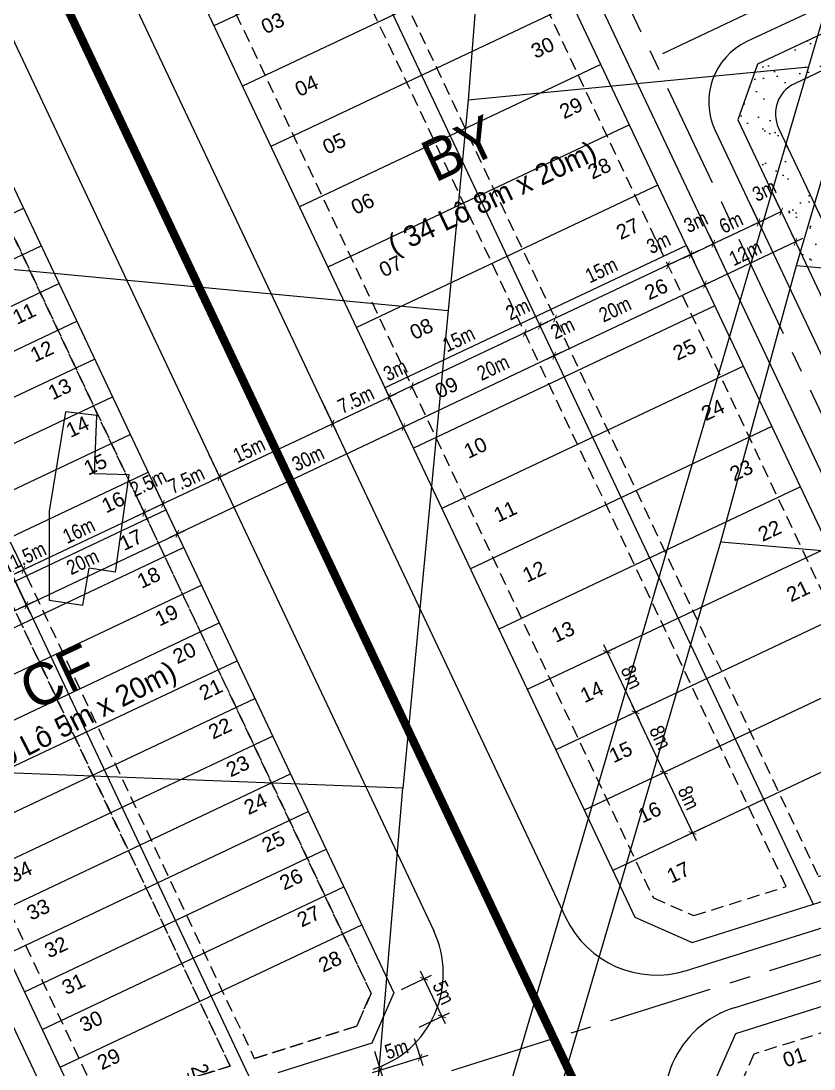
# Model space of a CAD drawing. Extents: x 597165 to 598689, y 1181586 to 1183364.
# Drawn here: x 597867.4 to 597962.5, y 1182182.3 to 1182307.9 of the extents above; entities that cross this region are included whole.
import ezdxf
from ezdxf.enums import TextEntityAlignment as Align

# ---------------------------------------------------------------- set-up
doc = ezdxf.new("R2010")
doc.units = 0
doc.header["$MEASUREMENT"] = 0
doc.linetypes.add('CENTER', pattern=[2, 1.25, -0.25, 0.25, -0.25])
doc.linetypes.add('DASHED', pattern=[0.75, 0.5, -0.25])
doc.layers.get('0').update_dxf_attribs({"linetype": 'CONTINUOUS'})
doc.layers.get('DEFPOINTS').update_dxf_attribs({"color": 8, "linetype": 'CONTINUOUS'})
for name, color, linetype in [('CGXD', 3, 'CONTINUOUS'), ('DIM-T', 7, 'CONTINUOUS'), ('DTEXT-TENLO', 4, 'CONTINUOUS'), ('HA-CAY-XANH-KO', 3, 'CONTINUOUS'), ('NEN-HT', 8, 'CONTINUOUS'), ('NET-LE-CO', 3, 'CONTINUOUS'), ('NET-LENGOAI', 4, 'CONTINUOUS'), ('NET-LETRONG', 5, 'CONTINUOUS'), ('NET-PLO', 2, 'CONTINUOUS'), ('NET-RANH-DAT', 7, 'CONTINUOUS'), ('NET-TIM', 2, 'CENTER'), ('TEXT-SOLO', 7, 'CONTINUOUS')]:
    doc.layers.add(name, color=color, linetype=linetype)
doc.styles.add('AVO', font='VHELVEN.TTF')
doc.styles.add('VHEL-C-R', font='VHELVCN.TTF')
doc.styles.add('VTIMES-R', font='VAPTIMN.TTF')
doc.dimstyles.new('TL1000', dxfattribs={"dimscale": 0, "dimtxt": 2, "dimasz": 0.7, "dimexe": 1, "dimexo": 1, "dimgap": 0.5, "dimtad": 1, "dimdec": 1, "dimzin": 12, "dimtxsty": 'VHEL-C-R', "dimblk1": 'ARCHTICK', "dimblk2": 'ARCHTICK', "dimsah": 1, "dimcen": -0.09, "dimdle": 1, "dimclrd": 256, "dimclre": 256, "dimclrt": 256, "dimazin": 3, "dimtfac": 0.005, "dimtdec": 1, "dimtix": 1, "dimtmove": 0, "dimatfit": 3, "dimtolj": 1, "dimtzin": 0})

# ---------------------------------------------------------------- blocks, each defined once
blk = doc.blocks.new('_ARCHTICK')
at = {"color": 0, "linetype": 'BYBLOCK', "const_width": 0.15}
blk.add_lwpolyline([(-0.5, -0.5), (0.5, 0.5)], dxfattribs=at)
blk = doc.blocks.new('*D1519')
at = {"linetype": 'BYBLOCK'}
for p, q in [((597949.93, 1182282.22), (597950.82, 1182280.34)), ((597946.77, 1182279.53), (597950.39, 1182281.24)), ((597947.22, 1182280.94), (597948.1, 1182279.06))]:
    blk.add_line(p, q, dxfattribs=at)
at = {"layer": 'DEFPOINTS', "color": 0, "linetype": 'BYBLOCK'}
for p in [(597949.5, 1182283.12), (597946.79, 1182281.84), (597950.39, 1182281.24)]:
    blk.add_point(p, dxfattribs=at)
at = {"linetype": 'BYBLOCK', "xscale": 0.7, "yscale": 0.7, "zscale": 0.7}
for p, rotation in [((597950.39, 1182281.24), 25.28251725784006), ((597947.68, 1182279.96), 205.28251725784)]:
    blk.add_blockref('_ARCHTICK', p, dxfattribs=dict(at, rotation=rotation))
at = {"linetype": 'BYBLOCK', "insert": (597948.29, 1182283.86), "char_height": 1.75, "attachment_point": 5, "rotation": 25.2825, "style": 'VHEL-C-R'}
blk.add_mtext('\\A1;3m', dxfattribs=at)
blk = doc.blocks.new('*D1518')
at = {"linetype": 'BYBLOCK'}
for p, q in [((597954.87, 1182285.81), (597956.24, 1182282.9)), ((597949.48, 1182280.81), (597956.72, 1182284.23)), ((597949.93, 1182282.22), (597950.82, 1182280.34))]:
    blk.add_line(p, q, dxfattribs=at)
at = {"layer": 'DEFPOINTS', "color": 0, "linetype": 'BYBLOCK'}
for p in [(597954.44, 1182286.71), (597949.5, 1182283.12), (597955.81, 1182283.8)]:
    blk.add_point(p, dxfattribs=at)
at = {"linetype": 'BYBLOCK', "xscale": 0.7, "yscale": 0.7, "zscale": 0.7}
for p, rotation in [((597955.81, 1182283.8), 25.28251725784004), ((597950.39, 1182281.24), 205.28251725784)]:
    blk.add_blockref('_ARCHTICK', p, dxfattribs=dict(at, rotation=rotation))
at = {"linetype": 'BYBLOCK', "insert": (597952.51, 1182283.78), "char_height": 1.75, "attachment_point": 5, "rotation": 25.2825, "style": 'VHEL-C-R'}
blk.add_mtext('\\A1;6m', dxfattribs=at)
blk = doc.blocks.new('*D1517')
at = {"linetype": 'BYBLOCK'}
for p, q in [((597957.58, 1182287.09), (597958.95, 1182284.18)), ((597954.87, 1182285.81), (597956.24, 1182282.9)), ((597954.91, 1182283.38), (597958.53, 1182285.09))]:
    blk.add_line(p, q, dxfattribs=at)
at = {"layer": 'DEFPOINTS', "color": 0, "linetype": 'BYBLOCK'}
for p in [(597957.15, 1182287.99), (597954.44, 1182286.71), (597958.53, 1182285.09)]:
    blk.add_point(p, dxfattribs=at)
at = {"linetype": 'BYBLOCK', "xscale": 0.7, "yscale": 0.7, "zscale": 0.7}
for p, rotation in [((597958.53, 1182285.09), 25.28251725784004), ((597955.81, 1182283.8), 205.28251725784)]:
    blk.add_blockref('_ARCHTICK', p, dxfattribs=dict(at, rotation=rotation))
at = {"linetype": 'BYBLOCK', "insert": (597956.5, 1182287.61), "char_height": 1.75, "attachment_point": 5, "rotation": 25.2825, "style": 'VHEL-C-R'}
blk.add_mtext('\\A1;3m', dxfattribs=at)
blk = doc.blocks.new('*D293')
at = {"linetype": 'BYBLOCK'}
for p, q in [((597866.37, 1182244.88), (597868.08, 1182241.26)), ((597865.39, 1182241.1), (597867.65, 1182242.16))]:
    blk.add_line(p, q, dxfattribs=at)
at = {"layer": 'DEFPOINTS', "color": 0, "linetype": 'BYBLOCK'}
for p in [(597865.94, 1182245.78), (597864.59, 1182245.14), (597867.65, 1182242.16)]:
    blk.add_point(p, dxfattribs=at)
at = {"linetype": 'BYBLOCK', "xscale": 0.7, "yscale": 0.7, "zscale": 0.7}
for p, rotation in [((597866.3, 1182241.52), 205.2825172536293), ((597867.65, 1182242.16), 25.28251725362935)]:
    blk.add_blockref('_ARCHTICK', p, dxfattribs=dict(at, rotation=rotation))
at = {"linetype": 'BYBLOCK', "insert": (597868.18, 1182243.87), "char_height": 1.75, "attachment_point": 5, "rotation": 25.2825, "style": 'VHEL-C-R'}
blk.add_mtext('\\A1;1.5m', dxfattribs=at)
blk = doc.blocks.new('*D292')
at = {"linetype": 'BYBLOCK'}
for p, q in [((597880.84, 1182251.71), (597882.55, 1182248.09)), ((597866.75, 1182241.74), (597883.02, 1182249.42))]:
    blk.add_line(p, q, dxfattribs=at)
at = {"layer": 'DEFPOINTS', "color": 0, "linetype": 'BYBLOCK'}
for p in [(597880.41, 1182252.61), (597882.12, 1182249), (597865.94, 1182245.78)]:
    blk.add_point(p, dxfattribs=at)
at = {"linetype": 'BYBLOCK', "xscale": 0.7, "yscale": 0.7, "zscale": 0.7}
for p, rotation in [((597882.12, 1182249), 25.28251725362935), ((597867.65, 1182242.16), 205.2825172536293)]:
    blk.add_blockref('_ARCHTICK', p, dxfattribs=dict(at, rotation=rotation))
at = {"linetype": 'BYBLOCK', "insert": (597874.29, 1182246.84), "char_height": 1.75, "attachment_point": 5, "rotation": 25.2825, "style": 'VHEL-C-R'}
blk.add_mtext('\\A1;16m', dxfattribs=at)
blk = doc.blocks.new('*D1539')
at = {"linetype": 'BYBLOCK'}
for p, q in [((597883.1, 1182252.78), (597884.81, 1182249.16)), ((597881.22, 1182248.57), (597884.38, 1182250.06))]:
    blk.add_line(p, q, dxfattribs=at)
at = {"layer": 'DEFPOINTS', "color": 0, "linetype": 'BYBLOCK'}
for p in [(597882.67, 1182253.68), (597880.41, 1182252.61), (597884.38, 1182250.06)]:
    blk.add_point(p, dxfattribs=at)
at = {"linetype": 'BYBLOCK', "xscale": 0.7, "yscale": 0.7, "zscale": 0.7}
for p, rotation in [((597884.38, 1182250.06), 25.28251725362935), ((597882.12, 1182249), 205.2825172536293)]:
    blk.add_blockref('_ARCHTICK', p, dxfattribs=dict(at, rotation=rotation))
at = {"linetype": 'BYBLOCK', "insert": (597882.62, 1182252.58), "char_height": 1.75, "attachment_point": 5, "rotation": 25.2825, "style": 'VHEL-C-R'}
blk.add_mtext('\\A1;2.5m', dxfattribs=at)
blk = doc.blocks.new('*D291')
at = {"linetype": 'BYBLOCK'}
for p, q in [((597865.02, 1182244.24), (597868.43, 1182237)), ((597849.02, 1182228.94), (597868.91, 1182238.33)), ((597846.93, 1182235.69), (597850.35, 1182228.46))]:
    blk.add_line(p, q, dxfattribs=at)
at = {"layer": 'DEFPOINTS', "color": 0, "linetype": 'BYBLOCK'}
for p in [(597864.59, 1182245.14), (597868, 1182237.91), (597846.5, 1182236.6)]:
    blk.add_point(p, dxfattribs=at)
at = {"linetype": 'BYBLOCK', "xscale": 0.7, "yscale": 0.7, "zscale": 0.7}
for p, rotation in [((597868, 1182237.91), 25.28251725361155), ((597849.92, 1182229.36), 205.2825172536116)]:
    blk.add_blockref('_ARCHTICK', p, dxfattribs=dict(at, rotation=rotation))
at = {"linetype": 'BYBLOCK', "insert": (597858.85, 1182235.67), "char_height": 1.75, "attachment_point": 5, "rotation": 25.2825, "style": 'VHEL-C-R'}
blk.add_mtext('\\A1;20m', dxfattribs=at)
blk = doc.blocks.new('*D290')
at = {"linetype": 'BYBLOCK'}
for p, q in [((597883.1, 1182252.78), (597886.52, 1182245.54)), ((597867.1, 1182237.48), (597886.99, 1182246.87)), ((597865.02, 1182244.24), (597868.43, 1182237))]:
    blk.add_line(p, q, dxfattribs=at)
at = {"layer": 'DEFPOINTS', "color": 0, "linetype": 'BYBLOCK'}
for p in [(597882.67, 1182253.68), (597886.09, 1182246.45), (597864.59, 1182245.14)]:
    blk.add_point(p, dxfattribs=at)
at = {"linetype": 'BYBLOCK', "xscale": 0.7, "yscale": 0.7, "zscale": 0.7}
for p, rotation in [((597886.09, 1182246.45), 25.28251725361155), ((597868, 1182237.91), 205.2825172536116)]:
    blk.add_blockref('_ARCHTICK', p, dxfattribs=dict(at, rotation=rotation))
at = {"linetype": 'BYBLOCK', "insert": (597874.75, 1182243.09), "char_height": 1.75, "attachment_point": 5, "rotation": 25.2825, "style": 'VHEL-C-R'}
blk.add_mtext('\\A1;20m', dxfattribs=at)
blk = doc.blocks.new('*D1538')
at = {"linetype": 'BYBLOCK'}
for p, q in [((597889.88, 1182255.98), (597891.59, 1182252.36)), ((597883.48, 1182249.64), (597892.07, 1182253.69)), ((597883.1, 1182252.78), (597884.81, 1182249.16))]:
    blk.add_line(p, q, dxfattribs=at)
at = {"layer": 'DEFPOINTS', "color": 0, "linetype": 'BYBLOCK'}
for p in [(597889.45, 1182256.88), (597882.67, 1182253.68), (597891.16, 1182253.27)]:
    blk.add_point(p, dxfattribs=at)
at = {"linetype": 'BYBLOCK', "xscale": 0.7, "yscale": 0.7, "zscale": 0.7}
for p, rotation in [((597891.16, 1182253.27), 25.28251725494686), ((597884.38, 1182250.06), 205.2825172549469)]:
    blk.add_blockref('_ARCHTICK', p, dxfattribs=dict(at, rotation=rotation))
at = {"linetype": 'BYBLOCK', "insert": (597887.18, 1182252.93), "char_height": 1.75, "attachment_point": 5, "rotation": 25.2825, "style": 'VHEL-C-R'}
blk.add_mtext('\\A1;7.5m', dxfattribs=at)
blk = doc.blocks.new('*D1537')
at = {"linetype": 'BYBLOCK'}
for p, q in [((597903.44, 1182262.39), (597905.15, 1182258.77)), ((597890.26, 1182252.84), (597905.63, 1182260.1))]:
    blk.add_line(p, q, dxfattribs=at)
at = {"layer": 'DEFPOINTS', "color": 0, "linetype": 'BYBLOCK'}
for p in [(597903.02, 1182263.29), (597904.73, 1182259.67), (597889.45, 1182256.88)]:
    blk.add_point(p, dxfattribs=at)
at = {"linetype": 'BYBLOCK', "xscale": 0.7, "yscale": 0.7, "zscale": 0.7}
for p, rotation in [((597904.73, 1182259.67), 25.28251725494686), ((597891.16, 1182253.27), 205.2825172549469)]:
    blk.add_blockref('_ARCHTICK', p, dxfattribs=dict(at, rotation=rotation))
at = {"linetype": 'BYBLOCK', "insert": (597894.71, 1182256.52), "char_height": 1.75, "attachment_point": 5, "rotation": 25.2825, "style": 'VHEL-C-R'}
blk.add_mtext('\\A1;15m', dxfattribs=at)
blk = doc.blocks.new('*D1174')
at = {"linetype": 'BYBLOCK'}
for p, q in [((597910.23, 1182265.59), (597911.93, 1182261.97)), ((597903.82, 1182259.25), (597912.41, 1182263.3))]:
    blk.add_line(p, q, dxfattribs=at)
at = {"layer": 'DEFPOINTS', "color": 0, "linetype": 'BYBLOCK'}
for p in [(597909.8, 1182266.49), (597903.02, 1182263.29), (597911.51, 1182262.88)]:
    blk.add_point(p, dxfattribs=at)
at = {"linetype": 'BYBLOCK', "xscale": 0.7, "yscale": 0.7, "zscale": 0.7}
for p, rotation in [((597911.51, 1182262.88), 25.28251725494686), ((597904.73, 1182259.67), 205.2825172549469)]:
    blk.add_blockref('_ARCHTICK', p, dxfattribs=dict(at, rotation=rotation))
at = {"linetype": 'BYBLOCK', "insert": (597907.52, 1182262.54), "char_height": 1.75, "attachment_point": 5, "rotation": 25.2825, "style": 'VHEL-C-R'}
blk.add_mtext('\\A1;7.5m', dxfattribs=at)
blk = doc.blocks.new('*D1536')
at = {"linetype": 'BYBLOCK'}
for p, q in [((597910.23, 1182265.59), (597913.64, 1182258.36)), ((597885.18, 1182246.02), (597914.12, 1182259.69)), ((597883.1, 1182252.78), (597886.52, 1182245.54))]:
    blk.add_line(p, q, dxfattribs=at)
at = {"layer": 'DEFPOINTS', "color": 0, "linetype": 'BYBLOCK'}
for p in [(597909.8, 1182266.49), (597913.22, 1182259.26), (597882.67, 1182253.68)]:
    blk.add_point(p, dxfattribs=at)
at = {"linetype": 'BYBLOCK', "xscale": 0.7, "yscale": 0.7, "zscale": 0.7}
for p, rotation in [((597913.22, 1182259.26), 25.2825172539172), ((597886.09, 1182246.45), 205.2825172539172)]:
    blk.add_blockref('_ARCHTICK', p, dxfattribs=dict(at, rotation=rotation))
at = {"linetype": 'BYBLOCK', "insert": (597901.78, 1182255.5), "char_height": 1.75, "attachment_point": 5, "rotation": 25.2825, "style": 'VHEL-C-R'}
blk.add_mtext('\\A1;30m', dxfattribs=at)
blk = doc.blocks.new('*D56')
at = {"linetype": 'BYBLOCK'}
for p, q in [((597914.52, 1182185.94), (597915.53, 1182182.71)), ((597909.51, 1182181.87), (597916.19, 1182183.97)), ((597909.75, 1182184.44), (597910.76, 1182181.21))]:
    blk.add_line(p, q, dxfattribs=at)
at = {"layer": 'DEFPOINTS', "color": 0, "linetype": 'BYBLOCK'}
for p in [(597914.22, 1182186.89), (597909.45, 1182185.39), (597915.23, 1182183.67)]:
    blk.add_point(p, dxfattribs=at)
at = {"linetype": 'BYBLOCK', "xscale": 0.7, "yscale": 0.7, "zscale": 0.7}
for p, rotation in [((597915.23, 1182183.67), 17.4736130872186), ((597910.46, 1182182.17), 197.4736130872186)]:
    blk.add_blockref('_ARCHTICK', p, dxfattribs=dict(at, rotation=rotation))
at = {"linetype": 'BYBLOCK', "insert": (597912.39, 1182184.68), "char_height": 1.75, "attachment_point": 5, "rotation": 17.4736, "style": 'VHEL-C-R'}
blk.add_mtext('\\A1;5m', dxfattribs=at)
blk = doc.blocks.new('*D55')
at = {"linetype": 'BYBLOCK'}
for p, q in [((597918.26, 1182187.7), (597915.27, 1182194.03)), ((597912.99, 1182191.84), (597916.6, 1182193.55)), ((597915.12, 1182187.32), (597918.74, 1182189.03))]:
    blk.add_line(p, q, dxfattribs=at)
at = {"layer": 'DEFPOINTS', "color": 0, "linetype": 'BYBLOCK'}
for p in [(597915.7, 1182193.12), (597912.08, 1182191.41), (597914.22, 1182186.89)]:
    blk.add_point(p, dxfattribs=at)
at = {"linetype": 'BYBLOCK', "xscale": 0.7, "yscale": 0.7, "zscale": 0.7}
for p, rotation in [((597915.7, 1182193.12), 115.2825172538964), ((597917.84, 1182188.6), 295.2825172538964)]:
    blk.add_blockref('_ARCHTICK', p, dxfattribs=dict(at, rotation=rotation))
at = {"linetype": 'BYBLOCK', "insert": (597918.03, 1182191.46), "char_height": 1.75, "attachment_point": 5, "rotation": 295.2825, "style": 'VHEL-C-R'}
blk.add_mtext('\\A1;5m', dxfattribs=at)
blk = doc.blocks.new('*D1511')
at = {"linetype": 'BYBLOCK'}
for p, q in [((597948.48, 1182275.92), (597961.14, 1182281.9)), ((597960.11, 1182281.74), (597959.81, 1182282.37)), ((597949.26, 1182276.61), (597948.96, 1182277.25))]:
    blk.add_line(p, q, dxfattribs=at)
at = {"layer": 'DEFPOINTS', "color": 0, "linetype": 'BYBLOCK'}
for p in [(597960.24, 1182281.47), (597960.54, 1182280.83), (597949.69, 1182275.71)]:
    blk.add_point(p, dxfattribs=at)
at = {"linetype": 'BYBLOCK', "xscale": 0.7, "yscale": 0.7, "zscale": 0.7}
for p, rotation in [((597960.24, 1182281.47), 25.28251725515829), ((597949.38, 1182276.34), 205.2825172551583)]:
    blk.add_blockref('_ARCHTICK', p, dxfattribs=dict(at, rotation=rotation))
at = {"linetype": 'BYBLOCK', "insert": (597954.22, 1182280.15), "char_height": 1.75, "attachment_point": 5, "rotation": 25.2825, "style": 'VHEL-C-R'}
blk.add_mtext('\\A1;12m', dxfattribs=at)
blk = doc.blocks.new('*D1415')
at = {"linetype": 'BYBLOCK'}
blk.add_line((597948.58, 1182280.39), (597944.96, 1182278.68), dxfattribs=at)
at = {"layer": 'DEFPOINTS', "color": 0, "linetype": 'BYBLOCK'}
for p in [(597947.68, 1182279.96), (597944.96, 1182278.68), (597944.96, 1182278.68)]:
    blk.add_point(p, dxfattribs=at)
at = {"linetype": 'BYBLOCK', "xscale": 0.7, "yscale": 0.7, "zscale": 0.7}
for p, rotation in [((597947.68, 1182279.96), 25.2825172540344), ((597944.96, 1182278.68), 205.2825172540344)]:
    blk.add_blockref('_ARCHTICK', p, dxfattribs=dict(at, rotation=rotation))
at = {"linetype": 'BYBLOCK', "insert": (597943.82, 1182281.34), "char_height": 1.75, "attachment_point": 5, "rotation": 25.2825, "style": 'VHEL-C-R'}
blk.add_mtext('\\A1;3m', dxfattribs=at)
blk = doc.blocks.new('*D1414')
at = {"linetype": 'BYBLOCK'}
blk.add_line((597945.87, 1182279.11), (597931.4, 1182272.27), dxfattribs=at)
at = {"layer": 'DEFPOINTS', "color": 0, "linetype": 'BYBLOCK'}
for p in [(597944.96, 1182278.68), (597931.4, 1182272.27), (597931.4, 1182272.27)]:
    blk.add_point(p, dxfattribs=at)
at = {"linetype": 'BYBLOCK', "xscale": 0.7, "yscale": 0.7, "zscale": 0.7}
for p, rotation in [((597944.96, 1182278.68), 25.2825172540344), ((597931.4, 1182272.27), 205.2825172540344)]:
    blk.add_blockref('_ARCHTICK', p, dxfattribs=dict(at, rotation=rotation))
at = {"linetype": 'BYBLOCK', "insert": (597936.96, 1182278.07), "char_height": 1.75, "attachment_point": 5, "rotation": 25.2825, "style": 'VHEL-C-R'}
blk.add_mtext('\\A1;15m', dxfattribs=at)
blk = doc.blocks.new('*D1413')
at = {"linetype": 'BYBLOCK'}
blk.add_line((597932.3, 1182272.7), (597929.59, 1182271.42), dxfattribs=at)
at = {"layer": 'DEFPOINTS', "color": 0, "linetype": 'BYBLOCK'}
for p in [(597931.4, 1182272.27), (597929.59, 1182271.42), (597929.59, 1182271.42)]:
    blk.add_point(p, dxfattribs=at)
at = {"linetype": 'BYBLOCK', "xscale": 0.7, "yscale": 0.7, "zscale": 0.7}
for p, rotation in [((597929.59, 1182271.42), 205.2825172540344), ((597931.4, 1182272.27), 25.2825172540344)]:
    blk.add_blockref('_ARCHTICK', p, dxfattribs=dict(at, rotation=rotation))
at = {"linetype": 'BYBLOCK', "insert": (597932.31, 1182271.12), "char_height": 1.75, "attachment_point": 5, "rotation": 25.2825, "style": 'VHEL-C-R'}
blk.add_mtext('\\A1;2m', dxfattribs=at)
blk = doc.blocks.new('*D1412')
at = {"linetype": 'BYBLOCK'}
blk.add_line((597930.5, 1182271.85), (597927.78, 1182270.56), dxfattribs=at)
at = {"layer": 'DEFPOINTS', "color": 0, "linetype": 'BYBLOCK'}
for p in [(597927.78, 1182270.56), (597927.78, 1182270.56), (597929.59, 1182271.42)]:
    blk.add_point(p, dxfattribs=at)
at = {"linetype": 'BYBLOCK', "xscale": 0.7, "yscale": 0.7, "zscale": 0.7}
for p, rotation in [((597929.59, 1182271.42), 25.2825172540344), ((597927.78, 1182270.56), 205.2825172540344)]:
    blk.add_blockref('_ARCHTICK', p, dxfattribs=dict(at, rotation=rotation))
at = {"linetype": 'BYBLOCK', "insert": (597926.92, 1182273.39), "char_height": 1.75, "attachment_point": 5, "rotation": 25.2825, "style": 'VHEL-C-R'}
blk.add_mtext('\\A1;2m', dxfattribs=at)
blk = doc.blocks.new('*D1411')
at = {"linetype": 'BYBLOCK'}
blk.add_line((597928.69, 1182270.99), (597914.22, 1182264.16), dxfattribs=at)
at = {"layer": 'DEFPOINTS', "color": 0, "linetype": 'BYBLOCK'}
for p in [(597927.78, 1182270.56), (597914.22, 1182264.16), (597914.22, 1182264.16)]:
    blk.add_point(p, dxfattribs=at)
at = {"linetype": 'BYBLOCK', "xscale": 0.7, "yscale": 0.7, "zscale": 0.7}
for p, rotation in [((597927.78, 1182270.56), 25.2825172540344), ((597914.22, 1182264.16), 205.2825172540344)]:
    blk.add_blockref('_ARCHTICK', p, dxfattribs=dict(at, rotation=rotation))
at = {"linetype": 'BYBLOCK', "insert": (597919.85, 1182269.81), "char_height": 1.75, "attachment_point": 5, "rotation": 25.2825, "style": 'VHEL-C-R'}
blk.add_mtext('\\A1;15m', dxfattribs=at)
blk = doc.blocks.new('*D1410')
at = {"linetype": 'BYBLOCK'}
blk.add_line((597915.12, 1182264.59), (597911.51, 1182262.88), dxfattribs=at)
at = {"layer": 'DEFPOINTS', "color": 0, "linetype": 'BYBLOCK'}
for p in [(597914.22, 1182264.16), (597911.51, 1182262.88), (597911.51, 1182262.88)]:
    blk.add_point(p, dxfattribs=at)
at = {"linetype": 'BYBLOCK', "xscale": 0.7, "yscale": 0.7, "zscale": 0.7}
for p, rotation in [((597914.22, 1182264.16), 25.2825172540344), ((597911.51, 1182262.88), 205.2825172540344)]:
    blk.add_blockref('_ARCHTICK', p, dxfattribs=dict(at, rotation=rotation))
at = {"linetype": 'BYBLOCK', "insert": (597912.25, 1182266.09), "char_height": 1.75, "attachment_point": 5, "rotation": 25.2825, "style": 'VHEL-C-R'}
blk.add_mtext('\\A1;3m', dxfattribs=at)
blk = doc.blocks.new('*D1246')
at = {"linetype": 'BYBLOCK'}
for p, q in [((597945.51, 1182218.33), (597943.57, 1182217.41)), ((597944.05, 1182218.74), (597948.32, 1182209.7)), ((597949.33, 1182211.28), (597946.99, 1182210.17))]:
    blk.add_line(p, q, dxfattribs=at)
at = {"layer": 'DEFPOINTS', "color": 0, "linetype": 'BYBLOCK'}
for p in [(597946.42, 1182218.75), (597950.23, 1182211.71), (597947.89, 1182210.6)]:
    blk.add_point(p, dxfattribs=at)
at = {"linetype": 'BYBLOCK', "xscale": 0.7, "yscale": 0.7, "zscale": 0.7}
for p, rotation in [((597944.48, 1182217.84), 115.2825175155718), ((597947.89, 1182210.6), 295.2825175155718)]:
    blk.add_blockref('_ARCHTICK', p, dxfattribs=dict(at, rotation=rotation))
at = {"linetype": 'BYBLOCK', "insert": (597947.44, 1182214.81), "char_height": 1.75, "attachment_point": 5, "rotation": 295.2825, "style": 'VHEL-C-R'}
blk.add_mtext('\\A1;8m', dxfattribs=at)
blk = doc.blocks.new('*D1245')
at = {"linetype": 'BYBLOCK'}
for p, q in [((597942.1, 1182225.56), (597940.15, 1182224.64)), ((597940.63, 1182225.97), (597944.9, 1182216.93)), ((597945.91, 1182218.51), (597943.57, 1182217.41))]:
    blk.add_line(p, q, dxfattribs=at)
at = {"layer": 'DEFPOINTS', "color": 0, "linetype": 'BYBLOCK'}
for p in [(597943, 1182225.99), (597946.82, 1182218.94), (597944.48, 1182217.84)]:
    blk.add_point(p, dxfattribs=at)
at = {"linetype": 'BYBLOCK', "xscale": 0.7, "yscale": 0.7, "zscale": 0.7}
for p, rotation in [((597941.06, 1182225.07), 115.2825175155718), ((597944.48, 1182217.84), 295.2825175155718)]:
    blk.add_blockref('_ARCHTICK', p, dxfattribs=dict(at, rotation=rotation))
at = {"linetype": 'BYBLOCK', "insert": (597944.03, 1182222.05), "char_height": 1.75, "attachment_point": 5, "rotation": 295.2825, "style": 'VHEL-C-R'}
blk.add_mtext('\\A1;8m', dxfattribs=at)
blk = doc.blocks.new('*D1244')
at = {"linetype": 'BYBLOCK'}
for p, q in [((597938.68, 1182232.79), (597936.74, 1182231.88)), ((597937.22, 1182233.21), (597941.49, 1182224.17)), ((597942.5, 1182225.75), (597940.15, 1182224.64))]:
    blk.add_line(p, q, dxfattribs=at)
at = {"layer": 'DEFPOINTS', "color": 0, "linetype": 'BYBLOCK'}
for p in [(597939.58, 1182233.22), (597943.4, 1182226.18), (597941.06, 1182225.07)]:
    blk.add_point(p, dxfattribs=at)
at = {"linetype": 'BYBLOCK', "xscale": 0.7, "yscale": 0.7, "zscale": 0.7}
for p, rotation in [((597937.64, 1182232.3), 115.2825175155718), ((597941.06, 1182225.07), 295.2825175155718)]:
    blk.add_blockref('_ARCHTICK', p, dxfattribs=dict(at, rotation=rotation))
at = {"linetype": 'BYBLOCK', "insert": (597940.61, 1182229.28), "char_height": 1.75, "attachment_point": 5, "rotation": 295.2825, "style": 'VHEL-C-R'}
blk.add_mtext('\\A1;8m', dxfattribs=at)
blk = doc.blocks.new('*D1157')
at = {"linetype": 'BYBLOCK'}
blk.add_line((597932.2, 1182268.23), (597912.31, 1182258.83), dxfattribs=at)
at = {"layer": 'DEFPOINTS', "color": 0, "linetype": 'BYBLOCK'}
for p in [(597931.3, 1182267.8), (597913.22, 1182259.26), (597913.22, 1182259.26)]:
    blk.add_point(p, dxfattribs=at)
at = {"linetype": 'BYBLOCK', "xscale": 0.7, "yscale": 0.7, "zscale": 0.7}
for p, rotation in [((597931.3, 1182267.8), 25.2825172540344), ((597913.22, 1182259.26), 205.2825172540344)]:
    blk.add_blockref('_ARCHTICK', p, dxfattribs=dict(at, rotation=rotation))
at = {"linetype": 'BYBLOCK', "insert": (597923.97, 1182266.38), "char_height": 1.75, "attachment_point": 5, "rotation": 25.2825, "style": 'VHEL-C-R'}
blk.add_mtext('\\A1;20m', dxfattribs=at)
blk = doc.blocks.new('*D1156')
at = {"linetype": 'BYBLOCK'}
blk.add_line((597950.29, 1182276.77), (597930.4, 1182267.37), dxfattribs=at)
at = {"layer": 'DEFPOINTS', "color": 0, "linetype": 'BYBLOCK'}
for p in [(597949.38, 1182276.34), (597931.3, 1182267.8), (597931.3, 1182267.8)]:
    blk.add_point(p, dxfattribs=at)
at = {"linetype": 'BYBLOCK', "xscale": 0.7, "yscale": 0.7, "zscale": 0.7}
for p, rotation in [((597949.38, 1182276.34), 25.2825172540344), ((597931.3, 1182267.8), 205.2825172540344)]:
    blk.add_blockref('_ARCHTICK', p, dxfattribs=dict(at, rotation=rotation))
at = {"linetype": 'BYBLOCK', "insert": (597938.6, 1182273.38), "char_height": 1.75, "attachment_point": 5, "rotation": 25.2825, "style": 'VHEL-C-R'}
blk.add_mtext('\\A1;20m', dxfattribs=at)
blk = doc.blocks.new('*D21')
at = {"linetype": 'BYBLOCK'}
for p, q in [((597890.44, 1182182.03), (597886.62, 1182180.83)), ((597887.58, 1182181.13), (597887.37, 1182181.79)), ((597887.58, 1182181.13), (597888.33, 1182178.74)), ((597891.19, 1182179.64), (597887.37, 1182178.44)), ((597888.33, 1182178.74), (597888.54, 1182178.07))]:
    blk.add_line(p, q, dxfattribs=at)
at = {"layer": 'DEFPOINTS', "color": 0, "linetype": 'BYBLOCK'}
for p in [(597891.39, 1182182.33), (597892.14, 1182179.94), (597888.33, 1182178.74)]:
    blk.add_point(p, dxfattribs=at)
at = {"linetype": 'BYBLOCK', "xscale": 0.7, "yscale": 0.7, "zscale": 0.7}
for p, rotation in [((597887.58, 1182181.13), 287.4736130840141), ((597888.33, 1182178.74), 107.4736130840141)]:
    blk.add_blockref('_ARCHTICK', p, dxfattribs=dict(at, rotation=rotation))
at = {"linetype": 'BYBLOCK', "insert": (597889.4, 1182180.39), "char_height": 2, "attachment_point": 5, "rotation": 287.4736, "style": 'VHEL-C-R'}
blk.add_mtext('\\A1;2.5m', dxfattribs=at)

msp = doc.modelspace()

# ---------------------------------------------------------------- hatches: boundary and pattern name
at = {"layer": 'HA-CAY-XANH-KO'}
h = msp.add_hatch(dxfattribs=at)
h.set_pattern_fill('AR-SAND', color=256, scale=2, angle=359.765823, style=0)
h.set_pattern_definition([(37.26582263, (0, 0), (-0.11023521, 3.854130278), [0, -3.04, 0, -3.4, 0, -3.25]), (7.26582263, (0, 0), (3.562592942, 5.629778284), [0, -1.64, 0, -2.74, 0, -1.05]), (327.26582263, (-2.46, 0.01), (6.228277961, -0.014137947), [0, -1, 0, -3.6, 0, -4.7]), (317.26582263, (-2.46, 0.01), (6.019377384, 1.73076346), [0, -0.5, 0, -2.36, 0, -2.7])])
h.paths.add_polyline_path([(597953.3195, 1182296.1102), (597976.809, 1182246.3785), (598039.9838, 1182276.2175), (598039.968, 1182293.7557), (598039.95, 1182313.7182), (598039.932, 1182333.7557), (598039.9286, 1182337.5453), (598035.403, 1182340.4099), (597992.8685, 1182320.3199), (597994.5768, 1182316.703), (598016.0672, 1182326.8534), (598018.6297, 1182321.4282), (598012.4589, 1182318.5136, 0.41421356), (598011.5047, 1182315.851), (598012.9859, 1182312.715, 0.41421356), (598015.6485, 1182311.7607), (598021.8192, 1182314.6753), (598034.8588, 1182287.0681, -0.41421356), (598032.9503, 1182281.7429), (597980.626, 1182257.0289, -0.41421356), (597975.3009, 1182258.9374), (597958.2176, 1182295.1059, -0.41421356), (597960.1261, 1182300.4311), (597976.4926, 1182308.1614), (597974.7843, 1182311.7782), (597955.7051, 1182302.7667)])
h.paths.add_polyline_path([(598037.5308, 1182324.3653, -0.00568724), (598037.4496, 1182324.3071, -175.83234199)], flags=16)
h.paths.add_polyline_path([(598032.5626, 1182325.6392), (598032.5626, 1182330.2823), (598037.2056, 1182330.2823), (598037.2056, 1182325.6392)], flags=0)

# ---------------------------------------------------------------- linework, layer by layer
at = {"layer": 'CGXD', "linetype": 'DASHED', "ltscale": 3}
for p, q in [((597855.1468, 1182306.1042), (597909.3373, 1182191.3727)), ((597839.1694, 1182302.4677), (597895.3295, 1182183.5662)), ((597843.9307, 1182285.3628), (597892.4412, 1182182.657)), ((597829.4633, 1182278.5295), (597875.4323, 1182181.2045)), ((597909.3373, 1182191.3727), (597907.6144, 1182187.4334)), ((597907.6144, 1182187.4334), (597895.3295, 1182183.5662)), ((597892.4412, 1182182.657), (597880.6198, 1182178.9357))]:
    msp.add_line(p, q, dxfattribs=at)
for points in [[(597899.5138, 1182330.4169), (597888.8827, 1182325.3956), (597887.3355, 1182321.0787), (597943.1999, 1182202.8031), (597948.0441, 1182200.6846), (597959.1398, 1182204.1774)], [(597923.9543, 1182323.1599), (597910.3911, 1182316.7536), (597962.991, 1182205.3897), (597974.643, 1182209.0577), (597976.1837, 1182212.5804)], [(597855.1468, 1182306.1042), (597850.4399, 1182307.7911), (597839.1694, 1182302.4677), (597895.3295, 1182183.5662), (597907.6144, 1182187.4334), (597909.3373, 1182191.3727)], [(597843.9307, 1182285.3628), (597829.4633, 1182278.5295), (597875.4323, 1182181.2045), (597880.6198, 1182178.9357), (597892.4412, 1182182.657)]]:
    msp.add_lwpolyline(points, close=True, dxfattribs=at)
msp.add_lwpolyline([(598081.9962, 1182208.2553), (598088.1937, 1182210.2062, 0.05337348), (598089.0363, 1182218.1449), (598089.0313, 1182223.7742), (598086.7202, 1182225.468), (598077.4922, 1182222.5631), (598010.7054, 1182201.5391), (597977.2918, 1182191.0208), (597955.2472, 1182184.0813), (597953.7066, 1182180.5586), (597958.9237, 1182169.513), (597981.7958, 1182176.7129), (598015.2094, 1182187.2313)], format="xyb", close=True, dxfattribs=at)
at = {"layer": 'NEN-HT', "linetype": 'CONTINUOUS'}
for p, q in [((597960.37, 1182278.64), (598001.6, 1182419.2)), ((597970.35, 1182331.59), (597961.81, 1182302.47)), ((597923.53, 1182330.27), (597920.98, 1182298.5)), ((597920.98, 1182298.5), (597961.81, 1182302.47)), ((597961.81, 1182302.47), (597924.04, 1182173.68)), ((597920.98, 1182298.5), (597918.59, 1182273.22)), ((597841.56, 1182280.51), (597918.59, 1182273.22)), ((597951.28, 1182245.52), (597960.37, 1182278.64)), ((597960.37, 1182278.64), (598022.78, 1182272.94)), ((597918.59, 1182273.22), (597913.17, 1182215.95)), ((597872.7, 1182261.07), (597870.74, 1182249.17)), ((597876.47, 1182260.65), (597872.7, 1182261.07)), ((597876.19, 1182253.66), (597876.47, 1182260.65)), ((597880.32, 1182253.53), (597876.19, 1182253.66)), ((597878.7, 1182241.85), (597880.32, 1182253.53)), ((597870.74, 1182249.17), (597870.74, 1182238.51)), ((597930.7, 1182175.2), (597951.28, 1182245.52)), ((597951.28, 1182245.52), (598016.66, 1182239.78)), ((597874.76, 1182237.9), (597875.54, 1182242.33)), ((597878.7, 1182241.85), (597875.54, 1182242.33)), ((597870.74, 1182238.51), (597874.76, 1182237.9)), ((597913.17, 1182215.95), (597834.94, 1182218.98)), ((597909.72, 1182175.27), (597913.17, 1182215.95))]:
    msp.add_line(p, q, dxfattribs=at)
at = {"layer": 'NET-LE-CO'}
for p, q in [((597976.4926, 1182308.1614), (597960.1261, 1182300.4311)), ((597958.2176, 1182295.1059), (597975.3009, 1182258.9374))]:
    msp.add_line(p, q, dxfattribs=at)
msp.add_arc((597961.8344, 1182296.8142), 4, 115.282517, 205.282517, dxfattribs=at)
at = {"layer": 'NET-LENGOAI', "ltscale": 20}
for p, q in [((597981.8787, 1182214.5718), (597921.692, 1182341.9982)), ((597877.7376, 1182316.8137), (597932.7052, 1182200.437)), ((597968.9177, 1182312.3251), (597954.4239, 1182305.4793)), ((597864.1737, 1182310.4071), (597916.857, 1182198.8667)), ((597950.6068, 1182294.829), (597988.5925, 1182214.4061)), ((597871.1322, 1182177.4305), (597816.8027, 1182292.4563)), ((597947.159, 1182194.1157), (597977.0471, 1182203.5243)), ((597952.885, 1182189.6279), (597975.4902, 1182196.7439))]:
    msp.add_line(p, q, dxfattribs=at)
for centre, radius, start, end in [((597957.8406, 1182298.2456), 8, 115.282517, 205.282517), ((597943.5558, 1182205.562), 12, 205.282517, 287.473613), ((597906.0065, 1182193.7417), 12, 287.473613, 25.282517), ((597956.4882, 1182178.1817), 12, 107.473613, 205.282517)]:
    msp.add_arc(centre, radius, start, end, dxfattribs=at)
at = {"layer": 'NET-LETRONG'}
for p, q in [((598035.403, 1182340.4099), (597955.7051, 1182302.7667)), ((597979.4789, 1182212.6282), (597920.2607, 1182338.0043)), ((597884.0922, 1182320.921), (597940.9676, 1182200.5051)), ((597856.9651, 1182308.1082), (597912.0833, 1182191.4125)), ((597955.7051, 1182302.7667), (597953.3195, 1182296.1102)), ((597953.3195, 1182296.1102), (597991.0323, 1182216.2651)), ((597873.572, 1182179.2895), (597820.7965, 1182291.0249)), ((597947.8722, 1182197.4854), (597976.845, 1182206.6058)), ((597940.9676, 1182200.5051), (597947.8722, 1182197.4854)), ((597976.391, 1182193.8823), (597953.0452, 1182186.5332)), ((597912.0833, 1182191.4125), (597909.4494, 1182185.3901)), ((597953.0452, 1182186.5332), (597950.4113, 1182180.5108)), ((597909.4494, 1182185.3901), (597898.1476, 1182181.8324))]:
    msp.add_line(p, q, dxfattribs=at)
at = {"layer": 'NET-PLO'}
for p, q in [((597900.041, 1182333.9837), (597962.3586, 1182202.0456)), ((597926.6669, 1182324.4411), (597890.4984, 1182307.3578)), ((597930.0836, 1182317.2074), (597893.915, 1182300.1241)), ((597933.5002, 1182309.9737), (597897.3317, 1182292.8904)), ((597836.7454, 1182304.0877), (597894.963, 1182180.8299)), ((597936.9169, 1182302.74), (597900.7484, 1182285.6567)), ((597940.3335, 1182295.5063), (597904.165, 1182278.423)), ((597943.7502, 1182288.2726), (597907.5817, 1182271.1893)), ((597831.4736, 1182268.4196), (597867.6421, 1182285.5029)), ((597833.609, 1182263.8986), (597869.7775, 1182280.9818)), ((597947.1668, 1182281.0389), (597910.9983, 1182263.9556)), ((597835.7444, 1182259.3775), (597871.9129, 1182276.4608)), ((597950.5835, 1182273.8052), (597914.415, 1182256.7219)), ((597837.8798, 1182254.8564), (597874.0483, 1182271.9397)), ((597840.0152, 1182250.3354), (597876.1837, 1182267.4186)), ((597954.0001, 1182266.5715), (597917.8316, 1182249.4882)), ((597842.1506, 1182245.8143), (597878.3192, 1182262.8976)), ((597957.4168, 1182259.3378), (597921.2483, 1182242.2545)), ((597844.286, 1182241.2932), (597880.4546, 1182258.3765)), ((597846.4215, 1182236.7722), (597882.59, 1182253.8555)), ((597960.8335, 1182252.1041), (597924.6649, 1182235.0208)), ((597848.5569, 1182232.2511), (597884.7254, 1182249.3344)), ((597850.6923, 1182227.73), (597886.8608, 1182244.8133)), ((597964.2501, 1182244.8704), (597928.0816, 1182227.7871)), ((597852.8277, 1182223.209), (597888.9962, 1182240.2923)), ((597967.6668, 1182237.6367), (597931.4983, 1182220.5534)), ((597854.9631, 1182218.6879), (597891.1316, 1182235.7712)), ((597857.0985, 1182214.1669), (597893.267, 1182231.2501)), ((597971.0834, 1182230.403), (597934.9149, 1182213.3197)), ((597859.2339, 1182209.6458), (597895.4024, 1182226.7291)), ((597974.5001, 1182223.1693), (597938.3316, 1182206.086)), ((597861.3693, 1182205.1247), (597897.5378, 1182222.208)), ((597863.5047, 1182200.6037), (597899.6733, 1182217.6869)), ((597865.6401, 1182196.0826), (597901.8087, 1182213.1659)), ((597867.7756, 1182191.5615), (597903.9441, 1182208.6448)), ((597869.911, 1182187.0405), (597906.0795, 1182204.1237)), ((597872.0464, 1182182.5194), (597908.2149, 1182199.6027))]:
    msp.add_line(p, q, dxfattribs=at)
at = {"layer": 'NET-RANH-DAT', "linetype": 'DASHED', "ltscale": 20, "const_width": 1, "flags": 128}
for points in [[(597667.9131, 1182743.4907), (597951.0816, 1182143.98)], [(597667.9131, 1182743.4907), (597951.0773, 1182143.9787)], [(597667.9131, 1182743.4907), (597951.0773, 1182143.9787)]]:
    msp.add_lwpolyline(points, dxfattribs=at)
at = {"layer": 'NET-RANH-DAT', "color": 1, "linetype": 'DASHED', "ltscale": 20, "const_width": 1, "flags": 128}
msp.add_lwpolyline([(597667.9131, 1182743.4907), (597951.0773, 1182143.9787)], dxfattribs=at)
at = {"layer": 'NET-TIM', "ltscale": 10}
for p, q in [((597674.7464, 1182729.0233), (597957.482, 1182130.4189)), ((597919.2797, 1182354.13), (597989.9349, 1182204.5396)), ((598046.021, 1182352.0607), (597943.1963, 1182303.4941)), ((597899.9492, 1182176.1093), (598098.018, 1182238.4599))]:
    msp.add_line(p, q, dxfattribs=at)

# ---------------------------------------------------------------- texts
at = {"layer": 'DTEXT-TENLO', "style": 'VTIMES-R'}
for s, height, rotation, p in [('BY', 5, 25.282517, (597921.0414, 1182290.4275)), ('( 34 Loâ 8m x 20m)', 2.5, 25.282517, (597924.3905, 1182285.6225)), ('CF', 5, 25.282517, (597872.8086, 1182227.063)), ('(50 Loâ 5m x 20m)', 2.5, 27.30679, (597874.6162, 1182223.1121))]:
    msp.add_text(s, height=height, rotation=rotation, dxfattribs=at).set_placement(p, align=Align.CENTER)
at = {"layer": 'TEXT-SOLO', "color": 3, "style": 'AVO'}
for s, rotation, p in [('03', 25.282517, (597897.9132, 1182306.9091)), ('30', 25.282517, (597930.287, 1182303.9718)), ('04', 25.282517, (597901.9678, 1182299.4007)), ('29', 25.282517, (597933.6904, 1182296.7318)), ('05', 25.282517, (597905.2855, 1182292.4782)), ('28', 25.282517, (597937.0938, 1182289.4919)), ('06', 25.282517, (597908.7001, 1182285.2639)), ('27', 25.282517, (597940.4972, 1182282.2519)), ('07', 25.282517, (597912.0663, 1182277.7644)), ('26', 25.282517, (597943.9006, 1182275.012)), ('11', 25.516695, (597868.1014, 1182272.0843)), ('08', 25.282517, (597915.746, 1182270.2572)), ('12', 25.516695, (597870.2368, 1182267.5633)), ('25', 25.282517, (597947.304, 1182267.7721)), ('13', 25.516695, (597872.3723, 1182263.0422)), ('09', 25.282517, (597918.7644, 1182263.2196)), ('24', 25.282517, (597950.7075, 1182260.5321)), ('14', 25.516695, (597874.5077, 1182258.5212)), ('10', 25.282517, (597922.2265, 1182256.0075)), ('15', 25.516695, (597876.6431, 1182254.0001)), ('23', 25.282517, (597954.1109, 1182253.2922)), ('16', 25.516695, (597878.7785, 1182249.479)), ('11', 25.282517, (597925.7962, 1182248.365)), ('22', 25.282517, (597957.5143, 1182246.0522)), ('17', 25.516695, (597880.9139, 1182244.958)), ('12', 25.282517, (597929.2582, 1182241.1529)), ('18', 25.516695, (597883.0493, 1182240.4369)), ('21', 25.282517, (597960.9177, 1182238.8123)), ('19', 25.516695, (597885.1847, 1182235.9158)), ('13', 25.282517, (597932.7203, 1182233.9408)), ('20', 25.516695, (597887.3201, 1182231.3948)), ('21', 25.516695, (597890.49, 1182227.0263)), ('14', 25.282517, (597936.1823, 1182226.7287)), ('22', 25.516695, (597891.5909, 1182222.3526)), ('15', 25.282517, (597939.6444, 1182219.5166)), ('23', 25.516695, (597893.7264, 1182217.8316)), ('24', 25.516695, (597895.8618, 1182213.3105)), ('16', 25.282517, (597943.1064, 1182212.3045)), ('25', 25.516695, (597897.9972, 1182208.7894)), ('34', 25.516695, (597867.659, 1182205.1731)), ('26', 25.516695, (597900.1326, 1182204.2684)), ('17', 25.282517, (597946.5685, 1182205.0924)), ('33', 25.516695, (597869.7944, 1182200.6521)), ('27', 25.516695, (597902.2264, 1182199.8354)), ('32', 25.516695, (597871.9298, 1182196.131)), ('28', 25.516695, (597904.7889, 1182194.4101)), ('31', 25.516695, (597874.0157, 1182191.7148)), ('30', 25.516695, (597876.1293, 1182187.2399)), ('29', 25.516695, (597878.2647, 1182182.7188)), ('01', 17.801417, (597960.3634, 1182182.8867))]:
    msp.add_text(s, height=1.75, rotation=rotation, dxfattribs=at).set_placement(p, align=Align.CENTER)

# ---------------------------------------------------------------- dimensions: what is measured, and where the dimension line sits
at = {"layer": 'DIM-T', "color": 1}
for base, p1, p2, angle, picture, middle, dimtype in [((597958.5267, 1182285.0855), (597954.4401, 1182286.7133), (597957.1527, 1182287.9945), 205.282517, '*D1517', (597956.4958, 1182287.6091), 160), ((597950.3888, 1182281.2417), (597946.7884, 1182281.8401), (597949.501, 1182283.1214), 25.282517, '*D1519', (597948.2935, 1182283.8644), 161), ((597944.9636, 1182278.6792), (597947.6762, 1182279.9605), (597944.9636, 1182278.6792), 25.282517, '*D1415', (597943.8239, 1182281.3436), 160), ((597931.4004, 1182272.273), (597944.9636, 1182278.6792), (597931.4004, 1182272.273), 25.282517, '*D1414', (597936.956, 1182278.0717), 160), ((597931.3003, 1182267.802), (597949.3845, 1182276.3436), (597931.3003, 1182267.802), 25.282517, '*D1156', (597938.6002, 1182273.3836), 160), ((597927.7835, 1182270.5647), (597929.5919, 1182271.4188), (597927.7835, 1182270.5647), 25.282517, '*D1412', (597926.9182, 1182273.3878), 160), ((597929.5919, 1182271.4188), (597931.4004, 1182272.273), (597929.5919, 1182271.4188), 25.282517, '*D1413', (597932.3085, 1182271.1187), 160), ((597914.2203, 1182264.1584), (597927.7835, 1182270.5647), (597914.2203, 1182264.1584), 25.282517, '*D1411', (597919.8455, 1182269.8099), 160), ((597911.5077, 1182262.8772), (597914.2203, 1182264.1584), (597911.5077, 1182262.8772), 25.282517, '*D1410', (597912.2541, 1182266.0889), 160), ((597913.216, 1182259.2604), (597931.3003, 1182267.802), (597913.216, 1182259.2604), 25.282517, '*D1157', (597923.9747, 1182266.381), 160)]:
    dim = msp.add_linear_dim(base=base, p1=p1, p2=p2, angle=angle, dimstyle='TL1000', override={"dimscale": 1, "dimtxt": 1.75, "dimdsep": 46, "dimpost": 'm'}, dxfattribs=at)
    dim.commit()
    dim.dimension.update_dxf_attribs({"geometry": picture, "text_midpoint": middle, "dimtype": dimtype})
for base, p1, p2, angle, override, picture, middle in [((597955.8141, 1182283.8042), (597949.501, 1182283.1214), (597954.4401, 1182286.7133), 205.282517, {"dimscale": 1, "dimtxt": 1.75, "dimdsep": 46, "dimpost": 'm'}, '*D1518', (597952.5063, 1182283.7831)), ((597941.0591, 1182225.0692), (597939.5836, 1182233.2198), (597943.4008, 1182226.1753), 115.282518, {"dimscale": 1, "dimtxt": 1.75, "dimasz": 0.7, "dimdsep": 46, "dimpost": 'm'}, '*D1244', (597940.611, 1182229.2813)), ((597944.4758, 1182217.8355), (597943.0002, 1182225.986), (597946.8175, 1182218.9416), 115.282518, {"dimscale": 1, "dimtxt": 1.75, "dimasz": 0.7, "dimdsep": 46, "dimpost": 'm'}, '*D1245', (597944.0276, 1182222.0476)), ((597947.8924, 1182210.6018), (597946.4169, 1182218.7523), (597950.2341, 1182211.7079), 115.282518, {"dimscale": 1, "dimtxt": 1.75, "dimasz": 0.7, "dimdsep": 46, "dimpost": 'm'}, '*D1246', (597947.4443, 1182214.8139))]:
    dim = msp.add_linear_dim(base=base, p1=p1, p2=p2, angle=angle, dimstyle='TL1000', override=override, dxfattribs=at)
    dim.commit()
    dim.dimension.update_dxf_attribs({"geometry": picture, "text_midpoint": middle})
at = {"layer": 'DIM-T'}
for p1, p2, distance, override, picture, middle in [((597949.6851, 1182275.7073), (597960.5356, 1182280.8323), 0.7038, {"dimscale": 1, "dimtxt": 1.75, "dimpost": 'm'}, '*D1511', (597954.2226, 1182280.1494)), ((597882.6723, 1182253.6813), (597889.4538, 1182256.8844), -4, {"dimscale": 1, "dimtxt": 1.75, "dimpost": 'm'}, '*D1538', (597887.1762, 1182252.9261)), ((597914.2187, 1182186.8915), (597912.0833, 1182191.4125), -4, {"dimscale": 1, "dimtxt": 1.75, "dimpost": 'm'}, '*D55', (597918.028, 1182191.4555)), ((597891.393, 1182182.3271), (597892.1437, 1182179.9424), -4, {"dimscale": 1, "dimpost": 'm'}, '*D21', (597889.4041, 1182180.3905))]:
    dim = msp.add_aligned_dim(p1=p1, p2=p2, distance=distance, dimstyle='TL1000', override=override, dxfattribs=at)
    dim.commit()
    dim.dimension.update_dxf_attribs({"geometry": picture, "text_midpoint": middle})
for base, p1, p2, angle, override, picture, middle, dimtype in [((597913.216, 1182259.2604), (597882.6723, 1182253.6813), (597909.7993, 1182266.4941), 25.282517, {"dimscale": 1, "dimtxt": 1.75, "dimpost": 'm'}, '*D1536', (597901.7842, 1182255.5001), 161), ((597904.7261, 1182259.6741), (597889.4538, 1182256.8844), (597903.0178, 1182263.2909), 25.282517, {"dimscale": 1, "dimtxt": 1.75, "dimpost": 'm', "dimse1": 1}, '*D1537', (597894.7128, 1182256.5194), 160), ((597884.3806, 1182250.0644), (597880.4117, 1182252.6136), (597882.6723, 1182253.6813), 25.282517, {"dimscale": 1, "dimtxt": 1.75, "dimpost": 'm', "dimse1": 1}, '*D1539', (597882.6228, 1182252.5845), 160), ((597886.0889, 1182246.4476), (597864.588, 1182245.1396), (597882.6723, 1182253.6813), 25.282517, {"dimscale": 1, "dimtxt": 1.75, "dimpost": 'm'}, '*D290', (597874.7455, 1182243.0873), 161), ((597867.6526, 1182242.1634), (597864.588, 1182245.1396), (597865.9443, 1182245.7802), 25.282517, {"dimscale": 1, "dimtxt": 1.75, "dimpost": 'm', "dimse1": 1}, '*D293', (597868.1807, 1182243.8696), 160), ((597868.0046, 1182237.9059), (597846.5037, 1182236.598), (597864.588, 1182245.1396), 25.282517, {"dimscale": 1, "dimtxt": 1.75, "dimpost": 'm'}, '*D291', (597858.8461, 1182235.6735), 161), ((597915.2339, 1182183.6666), (597909.4494, 1182185.3901), (597914.2187, 1182186.8915), 17.473613, {"dimscale": 1, "dimtxt": 1.75, "dimpost": 'm'}, '*D56', (597912.3917, 1182184.6782), 161)]:
    dim = msp.add_linear_dim(base=base, p1=p1, p2=p2, angle=angle, dimstyle='TL1000', override=override, dxfattribs=at)
    dim.commit()
    dim.dimension.update_dxf_attribs({"geometry": picture, "text_midpoint": middle, "dimtype": dimtype})
for base, p1, p2, picture, middle in [((597911.5077, 1182262.8772), (597903.0178, 1182263.2909), (597909.7993, 1182266.4941), '*D1174', (597907.5217, 1182262.5358)), ((597882.12, 1182248.9967), (597865.9443, 1182245.7802), (597880.4117, 1182252.6136), '*D292', (597874.2911, 1182246.8402))]:
    dim = msp.add_linear_dim(base=base, p1=p1, p2=p2, angle=25.282517, dimstyle='TL1000', override={"dimscale": 1, "dimtxt": 1.75, "dimpost": 'm', "dimse1": 1}, dxfattribs=at)
    dim.commit()
    dim.dimension.update_dxf_attribs({"geometry": picture, "text_midpoint": middle})

doc.saveas('drawing.dxf')
